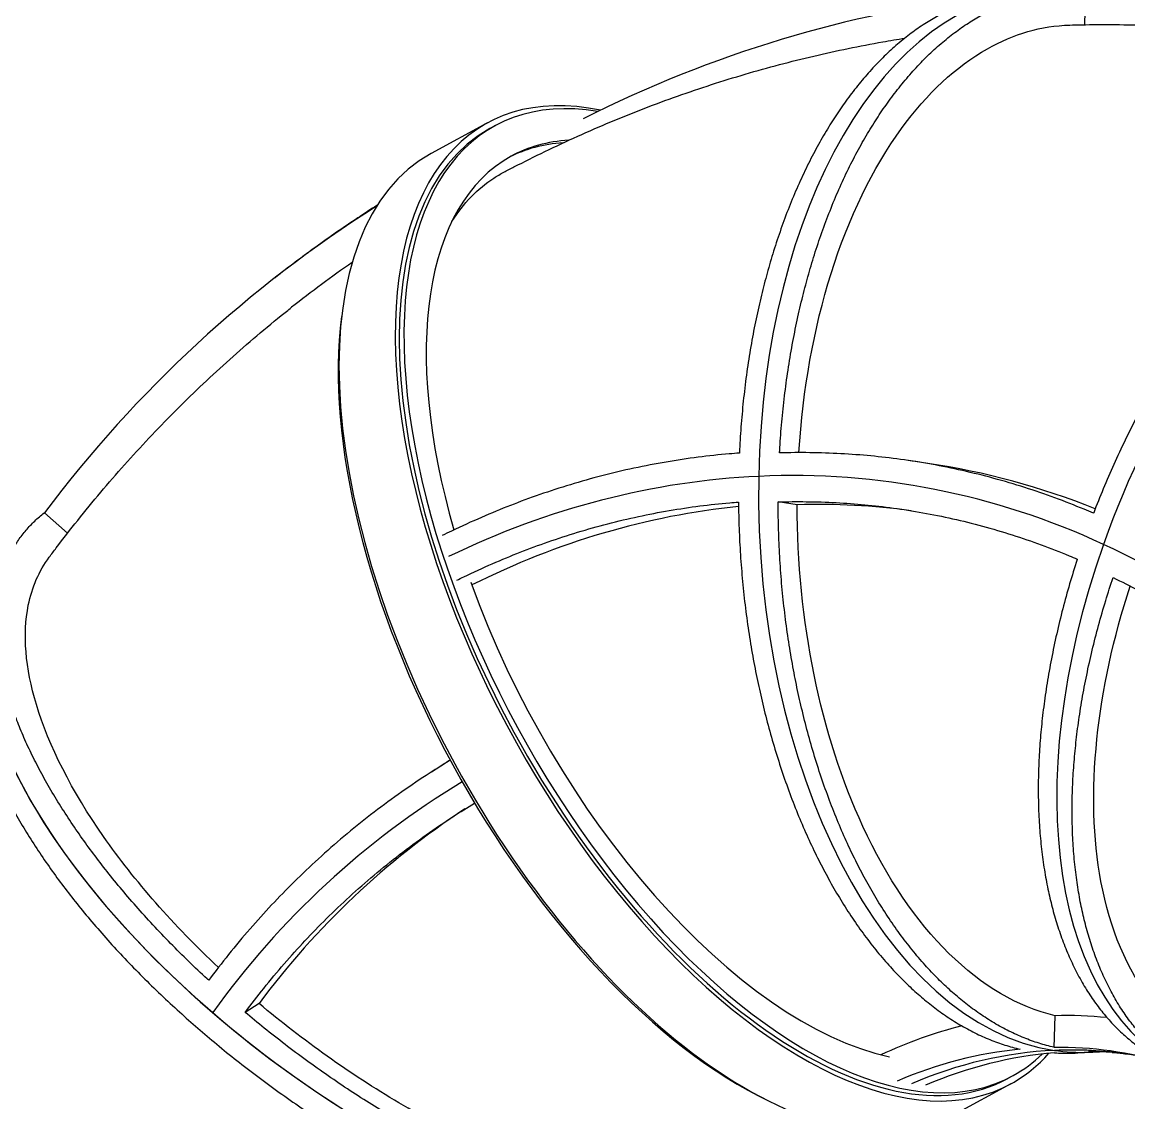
# Model space of a CAD drawing. Header units: millimetres. Extents: x -7616 to 421613, y 91067 to 341353.
# Drawn here: x 184709 to 185609, y 178328 to 179207 of the extents above; entities that cross this region are included whole.
import ezdxf

# ---------------------------------------------------------------- set-up
doc = ezdxf.new("R2010")
doc.units = ezdxf.units.MM
doc.header["$LTSCALE"] = 500
doc.header["$MEASUREMENT"] = 0
doc.linetypes.add('H0', pattern=[0.3, 0.2, -0.1])
doc.layers.add('e-plan', color=9, linetype='CONTINUOUS')

# ---------------------------------------------------------------- blocks, each defined once
blk = doc.blocks.new('A$C633402C3')
at = {"layer": 'e-plan'}
for p, q in [((112281.29, 87772.07), (112282.13, 87799.97)), ((111795.49, 87692.19), (111749.73, 87667.26)), ((111801.7, 87689.88), (111797.88, 87687.8)), ((112153.69, 87415.24), (112138.13, 87417.54)), ((112047.44, 87381.6), (112031.93, 87383.9)), ((111454.02, 87358.44), (111435.18, 87375.08)), ((111761.27, 87171.46), (111749.96, 87164.22)), ((111609.76, 86975.92), (111598.48, 86968.7)), ((112256.34, 86940.25), (112257.11, 86966.01)), ((112222.62, 86917.07), (112218.81, 86915)), ((112221.2, 86910.61), (112175.44, 86885.68))]:
    blk.add_line(p, q, dxfattribs=at)
for centre, major_axis, ratio, start_param, end_param in [((112236.3, 86473.5), (195.22, 1317.15), 0.813572, 6.062889, 6.421292), ((112236.3, 86473.5), (195.22, 1317.15), 0.813572, 0.213141, 0.520036), ((112264.6, 87367.89), (19.65, -431.55), 0.574277, 3.141593, 4.600836), ((112264.6, 87367.89), (19.65, -431.55), 0.574277, 3.141593, 4.600836), ((112544.98, 87312.51), (-181.55, -392), 0.565439, 3.30671, 4.877506), ((112544.98, 87312.51), (-181.55, -392), 0.565439, 3.30671, 4.877506), ((112008.34, 87301.4), (212.85, -390.79), 0.495687, 2.742578, 6.285481), ((112012.16, 87303.48), (210.46, -386.4), 0.495687, 2.771155, 6.285481), ((112008.34, 87301.4), (210.46, -386.4), 0.495687, 3.143888, 6.283185), ((112008.34, 87301.4), (210.46, -386.4), 0.495687, 3.141593, 3.143888), ((112012.16, 87303.48), (197.07, -361.81), 0.495687, 2.909362, 3.143888), ((111962.58, 87276.47), (212.85, -390.79), 0.495687, 3.141593, 6.283185), ((112008.34, 87301.4), (197.07, -361.81), 0.495687, 2.912921, 3.130961), ((112012.16, 87303.48), (197.07, -361.81), 0.495687, 3.143888, 4.294197), ((112417.28, 86499.12), (-718.04, 1121.34), 0.867965, 6.276862, 6.595126), ((112407.41, 86516.51), (692.64, -1081.68), 0.867965, 3.173099, 3.228103), ((111958.77, 87274.4), (210.46, -386.4), 0.495687, 3.740847, 5.683931), ((112021.74, 86524.96), (-131.95, -890.27), 0.813572, 2.949234, 3.141593), ((111999.32, 86508.62), (-131.95, -890.27), 0.813572, 2.906276, 3.298975), ((111999.32, 86508.62), (-131.95, -890.27), 0.813572, 2.906276, 3.298975), ((111999.32, 86508.62), (-131.95, -890.27), 0.813572, 3.298975, 3.647215), ((111999.32, 86508.62), (-131.95, -890.27), 0.813572, 3.298975, 3.647215), ((112264.6, 87367.89), (19.65, -431.55), 0.574277, 4.600836, 6.171632), ((112264.6, 87367.89), (19.65, -431.55), 0.574277, 4.600836, 6.171632), ((112015.51, 86526.19), (-126.09, -850.72), 0.813572, 3.34428, 3.658849), ((112021.74, 86524.96), (-126.09, -850.72), 0.813572, 3.152815, 3.285256), ((112544.98, 87312.51), (-181.55, -392), 0.565439, 4.877506, 6.283185), ((112544.98, 87312.51), (-181.55, -392), 0.565439, 4.877506, 6.283185), ((111999.32, 86508.62), (-131.95, -890.27), 0.813572, 2.513577, 2.906276), ((111999.32, 86508.62), (-131.95, -890.27), 0.813572, 2.513577, 2.906276), ((111752.76, 87084.22), (350.58, -252.42), 0.469633, 3.141593, 4.528426), ((112012.16, 87303.48), (197.07, -361.81), 0.495687, 4.408548, 5.877065), ((111752.76, 87084.22), (350.58, -252.42), 0.469633, 3.350329, 4.921125), ((112246.6, 86413.53), (485.33, -757.93), 0.867965, 3.135711, 3.141593), ((112244.97, 86388.79), (485.33, -757.93), 0.867965, 3.118529, 3.472809), ((112244.97, 86388.79), (485.33, -757.93), 0.867965, 3.118529, 3.472809), ((112246.6, 86413.53), (463.76, -724.25), 0.867965, 3.150584, 3.459091), ((111752.76, 87084.22), (350.58, -252.42), 0.469633, 4.528426, 6.099222), ((112242.9, 86492.18), (-69.74, -470.55), 0.813572, 3.176224, 3.285256), ((112236.67, 86493.41), (-69.74, -470.55), 0.813572, 3.464361, 3.638356), ((112236.3, 86473.5), (68.68, 463.4), 0.813572, 0.200088, 0.464592), ((112236.3, 86473.5), (68.68, 463.4), 0.813572, 6.170212, 6.411053), ((112247.8, 86471.8), (-68.61, -462.94), 0.813572, 3.141593, 3.298975), ((112247.8, 86471.8), (-68.61, -462.94), 0.813572, 3.141593, 3.298975), ((112247.8, 86471.8), (-68.61, -462.94), 0.813572, 3.298975, 3.606099), ((112247.8, 86471.8), (-68.61, -462.94), 0.813572, 3.298975, 3.606099), ((112259.3, 86470.09), (68.68, 463.4), 0.813572, 0.186897, 0.464592), ((112008.34, 87301.4), (212.85, -390.79), 0.495687, 0.002296, 0.177587), ((112012.16, 87303.48), (210.46, -386.4), 0.495687, 0.002296, 0.136259), ((112264.6, 87367.89), (19.65, -431.55), 0.574277, 6.171632, 6.283185), ((112264.6, 87367.89), (19.65, -431.55), 0.574277, 6.171632, 6.283185), ((112259.3, 86470.09), (68.68, 463.4), 0.813572, 0.064892, 0.114676)]:
    blk.add_ellipse(centre, major_axis=major_axis, ratio=ratio, start_param=start_param, end_param=end_param, dxfattribs=at)
for points, knots in [([(112226, 87798.41), (112224.03, 87798.28), (112222.05, 87798.12), (112215.94, 87797.47), (112211.8, 87796.85), (112203.55, 87795.24), (112199.44, 87794.26), (112191.3, 87791.93), (112187.28, 87790.6), (112179.37, 87787.62), (112175.48, 87785.97), (112167.89, 87782.41), (112164.19, 87780.49), (112157.01, 87776.46), (112153.37, 87774.25), (112146.05, 87769.44), (112142.36, 87766.84), (112135.01, 87761.26), (112131.34, 87758.27), (112124.06, 87751.94), (112120.45, 87748.6), (112113.35, 87741.59), (112109.85, 87737.92), (112103.02, 87730.32), (112099.68, 87726.38), (112093.19, 87718.3), (112090.04, 87714.16), (112083.97, 87705.74), (112081.04, 87701.47), (112075.44, 87692.89), (112072.64, 87688.38), (112067.08, 87678.96), (112064.33, 87674.05), (112058.91, 87663.88), (112056.26, 87658.62), (112051.07, 87647.8), (112048.55, 87642.24), (112043.68, 87630.9), (112041.33, 87625.11), (112036.83, 87613.38), (112034.68, 87607.44), (112030.6, 87595.49), (112028.67, 87589.48), (112025.04, 87577.49), (112023.34, 87571.51), (112020.18, 87559.69), (112018.64, 87553.56), (112015.7, 87540.97), (112014.29, 87534.5), (112011.64, 87521.29), (112010.4, 87514.56), (112008.11, 87500.89), (112007.05, 87493.96), (112005.16, 87480.01), (112004.31, 87472.98), (112002.83, 87458.91), (112002.2, 87451.87), (112001.15, 87437.87), (112000.73, 87430.91), (112000.41, 87423.9), (112000.4, 87423.77), (112000.4, 87423.63)], [50.417946, 50.417946, 50.417946, 50.417946, 59.976168, 59.976168, 79.968224, 79.968224, 99.96028, 99.96028, 119.952336, 119.952336, 139.944393, 139.944393, 159.936449, 159.936449, 179.929657, 179.929657, 199.922865, 199.922865, 219.916072, 219.916072, 239.90928, 239.90928, 259.902488, 259.902488, 279.895696, 279.895696, 299.888904, 299.888904, 319.882112, 319.882112, 339.877344, 339.877344, 359.872577, 359.872577, 379.867809, 379.867809, 399.863041, 399.863041, 419.858274, 419.858274, 439.853506, 439.853506, 459.848738, 459.848738, 479.843971, 479.843971, 499.842497, 499.842497, 519.841023, 519.841023, 539.839549, 539.839549, 559.838075, 559.838075, 579.836601, 579.836601, 599.835127, 599.835127, 619.833653, 619.833653, 620.231169, 620.231169, 620.231169, 620.231169]), ([(112033.05, 87423.75), (112033.08, 87424.34), (112033.11, 87424.93), (112033.54, 87432.4), (112034.04, 87439.36), (112035.25, 87453.36), (112035.96, 87460.4), (112037.6, 87474.48), (112038.53, 87481.51), (112040.58, 87495.46), (112041.71, 87502.39), (112044.16, 87516.06), (112045.48, 87522.8), (112048.29, 87536.01), (112049.77, 87542.48), (112052.86, 87555.08), (112054.47, 87561.2), (112057.77, 87573.03), (112059.54, 87579.01), (112063.31, 87591), (112065.31, 87597.01), (112069.53, 87608.97), (112071.75, 87614.91), (112076.39, 87626.64), (112078.81, 87632.43), (112083.81, 87643.78), (112086.4, 87649.34), (112091.71, 87660.17), (112094.43, 87665.43), (112099.97, 87675.6), (112102.79, 87680.51), (112108.46, 87689.93), (112111.32, 87694.44), (112117.02, 87703.03), (112120, 87707.3), (112126.17, 87715.72), (112129.37, 87719.87), (112135.96, 87727.95), (112139.36, 87731.89), (112146.29, 87739.5), (112149.83, 87743.16), (112157.02, 87750.18), (112160.67, 87753.52), (112168.03, 87759.85), (112171.75, 87762.84), (112179.18, 87768.43), (112182.9, 87771.03), (112190.29, 87775.84), (112193.96, 87778.05), (112201.2, 87782.08), (112204.93, 87784), (112212.57, 87787.56), (112216.48, 87789.21), (112224.44, 87792.2), (112228.48, 87793.53), (112236.66, 87795.85), (112240.78, 87796.84), (112249.07, 87798.45), (112253.22, 87799.07), (112261.52, 87799.95), (112265.65, 87800.2), (112273.85, 87800.35), (112277.9, 87800.25), (112281.97, 87799.98), (112282.05, 87799.98), (112282.13, 87799.97)], [1937.634468, 1937.634468, 1937.634468, 1937.634468, 1939.366083, 1939.366083, 1959.359835, 1959.359835, 1979.353587, 1979.353587, 1999.347339, 1999.347339, 2019.341091, 2019.341091, 2039.334842, 2039.334842, 2059.328594, 2059.328594, 2079.322346, 2079.322346, 2099.315647, 2099.315647, 2119.308948, 2119.308948, 2139.30225, 2139.30225, 2159.295551, 2159.295551, 2179.288852, 2179.288852, 2199.282153, 2199.282153, 2219.275454, 2219.275454, 2239.268755, 2239.268755, 2259.26178, 2259.26178, 2279.254804, 2279.254804, 2299.247828, 2299.247828, 2319.240852, 2319.240852, 2339.233876, 2339.233876, 2359.2269, 2359.2269, 2379.219924, 2379.219924, 2399.212949, 2399.212949, 2419.205815, 2419.205815, 2439.198681, 2439.198681, 2459.191548, 2459.191548, 2479.184414, 2479.184414, 2499.177281, 2499.177281, 2519.170147, 2519.170147, 2539.163014, 2539.163014, 2539.554949, 2539.554949, 2539.554949, 2539.554949]), ([(112048.79, 87423.99), (112052, 87475.31), (112060.88, 87524.76), (112089.28, 87615.29), (112108.69, 87655.33), (112152.92, 87716.18), (112176.58, 87738.15), (112223.59, 87764.64), (112246.17, 87771.14), (112269.02, 87771.8)], [2.583471, 2.583471, 2.583471, 2.583471, 158.176485, 158.176485, 316.376998, 316.376998, 457.078153, 457.078153, 576.474855, 576.474855, 576.474855, 576.474855]), ([(112269.02, 87771.8), (112272.09, 87771.88), (112275.17, 87771.96), (112287.47, 87772.2), (112296.7, 87772.25), (112315.31, 87772.1), (112324.71, 87771.89), (112342.49, 87771.23), (112350.88, 87770.82), (112359.26, 87770.3)], [0, 0, 0, 0, 10.000091, 10.000091, 40.002565, 40.002565, 70.569577, 70.569577, 97.898213, 97.898213, 97.898213, 97.898213]), ([(111808.76, 87652.04), (111811.53, 87653.49), (111814.3, 87654.94), (111825.43, 87660.67), (111833.83, 87664.85), (111851.1, 87673.19), (111859.98, 87677.33), (111877.82, 87685.36), (111886.78, 87689.25), (111904.76, 87696.76), (111913.79, 87700.39), (111931.92, 87707.39), (111941.01, 87710.76), (111959.26, 87717.24), (111968.41, 87720.35), (111986.77, 87726.3), (111995.98, 87729.15), (112014.43, 87734.58), (112023.69, 87737.16), (112042.23, 87742.07), (112051.53, 87744.39), (112070.15, 87748.76), (112079.48, 87750.81), (112098.17, 87754.65), (112107.52, 87756.44), (112122.89, 87759.15), (112128.89, 87760.15), (112134.89, 87761.1)], [0, 0, 0, 0, 10.000082, 10.000082, 40.002304, 40.002304, 71.395076, 71.395076, 102.725226, 102.725226, 133.991686, 133.991686, 165.195051, 165.195051, 196.336254, 196.336254, 227.416566, 227.416566, 258.437585, 258.437585, 289.401231, 289.401231, 320.309731, 320.309731, 351.165606, 351.165606, 370.8756, 370.8756, 370.8756, 370.8756]), ([(112660.96, 87724.11), (112660.88, 87724.12), (112660.8, 87724.12), (112656.63, 87724.41), (112652.42, 87724.55), (112643.82, 87724.48), (112639.42, 87724.28), (112630.5, 87723.53), (112625.97, 87722.99), (112616.83, 87721.55), (112612.23, 87720.67), (112603, 87718.56), (112598.37, 87717.35), (112589.16, 87714.62), (112584.58, 87713.11), (112575.53, 87709.83), (112571.06, 87708.07), (112562.29, 87704.36), (112557.79, 87702.32), (112548.63, 87697.87), (112543.96, 87695.46), (112534.52, 87690.29), (112529.75, 87687.52), (112520.16, 87681.65), (112515.34, 87678.54), (112505.72, 87672.03), (112500.92, 87668.62), (112491.4, 87661.55), (112486.67, 87657.89), (112477.36, 87650.36), (112472.78, 87646.5), (112463.8, 87638.66), (112459.4, 87634.68), (112450.87, 87626.68), (112446.53, 87622.47), (112437.78, 87613.69), (112433.36, 87609.11), (112424.53, 87599.61), (112420.1, 87594.7), (112411.31, 87584.59), (112406.93, 87579.4), (112398.3, 87568.8), (112394.03, 87563.39), (112385.67, 87552.42), (112381.56, 87546.87), (112373.57, 87535.69), (112369.67, 87530.07), (112362.13, 87518.86), (112358.49, 87513.26), (112351.49, 87502.19), (112347.97, 87496.46), (112340.96, 87484.67), (112337.47, 87478.61), (112330.58, 87466.24), (112327.17, 87459.93), (112320.51, 87447.13), (112317.25, 87440.64), (112310.91, 87427.56), (112307.83, 87420.97), (112301.89, 87407.78), (112299.04, 87401.18), (112293.57, 87388.05), (112290.96, 87381.53), (112288.43, 87374.96), (112288.38, 87374.83), (112288.34, 87374.7)], [19.600922, 19.600922, 19.600922, 19.600922, 19.992056, 19.992056, 39.984112, 39.984112, 59.976168, 59.976168, 79.968224, 79.968224, 99.96028, 99.96028, 119.952336, 119.952336, 139.944393, 139.944393, 159.936449, 159.936449, 179.929657, 179.929657, 199.922865, 199.922865, 219.916072, 219.916072, 239.90928, 239.90928, 259.902488, 259.902488, 279.895696, 279.895696, 299.888904, 299.888904, 319.882112, 319.882112, 339.877344, 339.877344, 359.872577, 359.872577, 379.867809, 379.867809, 399.863041, 399.863041, 419.858274, 419.858274, 439.853506, 439.853506, 459.848738, 459.848738, 479.843971, 479.843971, 499.842497, 499.842497, 519.841023, 519.841023, 539.839549, 539.839549, 559.838075, 559.838075, 579.836601, 579.836601, 599.835127, 599.835127, 619.833653, 619.833653, 620.231169, 620.231169, 620.231169, 620.231169]), ([(111766.62, 87612.11), (111775.98, 87626.88), (111787.44, 87638.71), (111803.36, 87649.04), (111806.03, 87650.6), (111808.76, 87652.04)], [362.080996, 362.080996, 362.080996, 362.080996, 457.078153, 457.078153, 475.631693, 475.631693, 475.631693, 475.631693]), ([(111706.02, 87625.36), (111700.65, 87621.91), (111695.31, 87618.41), (111684.24, 87611.03), (111678.53, 87607.14), (111667.17, 87599.25), (111661.53, 87595.26), (111650.32, 87587.16), (111644.75, 87583.06), (111633.7, 87574.76), (111628.21, 87570.55), (111622.76, 87566.3)], [2.59889922, 2.59889922, 2.59889922, 2.59889922, 2.61387844, 2.61387844, 2.63009621, 2.63009621, 2.64631397, 2.64631397, 2.66253174, 2.66253174, 2.6787495, 2.6787495, 2.6787495, 2.6787495]), ([(111439.17, 87338.92), (111441.05, 87341.45), (111442.95, 87343.98), (111450.57, 87354.05), (111456.38, 87361.52), (111468.44, 87376.62), (111474.68, 87384.23), (111487.37, 87399.27), (111493.82, 87406.7), (111506.89, 87421.36), (111513.52, 87428.6), (111526.97, 87442.89), (111533.78, 87449.94), (111547.6, 87463.83), (111554.59, 87470.68), (111568.76, 87484.18), (111575.93, 87490.83), (111590.45, 87503.93), (111597.8, 87510.37), (111612.65, 87523.05), (111620.16, 87529.29), (111630.57, 87537.7), (111633.4, 87539.96), (111636.24, 87542.2)], [0, 0, 0, 0, 10.000084, 10.000084, 40.002356, 40.002356, 71.225084, 71.225084, 102.418503, 102.418503, 133.584077, 133.584077, 164.723888, 164.723888, 195.840143, 195.840143, 226.935163, 226.935163, 258.011372, 258.011372, 289.071282, 289.071282, 300.589049, 300.589049, 300.589049, 300.589049]), ([(112000.4, 87423.63), (111997.68, 87423.43), (111994.94, 87423.22), (111983.84, 87422.26), (111975.35, 87421.35), (111958.19, 87419.16), (111949.52, 87417.86), (111932.12, 87414.88), (111923.38, 87413.2), (111905.95, 87409.45), (111897.25, 87407.38), (111879.98, 87402.91), (111871.42, 87400.5), (111854.55, 87395.38), (111846.23, 87392.67), (111829.93, 87387.01), (111821.96, 87384.06), (111806.46, 87378.02), (111798.56, 87374.77), (111782.57, 87367.83), (111774.48, 87364.14), (111763.78, 87359.01), (111761.2, 87357.75), (111758.62, 87356.48)], [2681.442049, 2681.442049, 2681.442049, 2681.442049, 2691.128265, 2691.128265, 2720.516374, 2720.516374, 2749.904482, 2749.904482, 2779.292591, 2779.292591, 2808.6807, 2808.6807, 2838.068808, 2838.068808, 2867.456917, 2867.456917, 2896.845025, 2896.845025, 2926.186519, 2926.186519, 2955.528013, 2955.528013, 2964.807616, 2964.807616, 2964.807616, 2964.807616]), ([(112288.34, 87374.7), (112285.82, 87375.79), (112283.29, 87376.86), (112272.99, 87381.14), (112265.06, 87384.24), (112248.91, 87390.17), (112240.69, 87393), (112224.07, 87398.3), (112215.67, 87400.78), (112198.79, 87405.37), (112190.3, 87407.48), (112173.34, 87411.3), (112164.87, 87413.02), (112148.06, 87416.05), (112139.71, 87417.37), (112123.25, 87419.62), (112115.14, 87420.55), (112099.27, 87422.06), (112091.14, 87422.67), (112074.55, 87423.57), (112066.1, 87423.85), (112049.46, 87424.05), (112041.28, 87423.98), (112033.05, 87423.75)], [2681.442049, 2681.442049, 2681.442049, 2681.442049, 2691.128265, 2691.128265, 2720.516374, 2720.516374, 2749.904482, 2749.904482, 2779.292591, 2779.292591, 2808.6807, 2808.6807, 2838.068808, 2838.068808, 2867.456917, 2867.456917, 2896.845025, 2896.845025, 2926.186519, 2926.186519, 2955.528013, 2955.528013, 2983.262937, 2983.262937, 2983.262937, 2983.262937]), ([(111770.52, 87320.23), (111772.45, 87321.18), (111774.37, 87322.11), (111784.08, 87326.78), (111791.82, 87330.32), (111807.12, 87336.98), (111814.68, 87340.09), (111829.51, 87345.89), (111837.15, 87348.72), (111852.74, 87354.15), (111860.7, 87356.75), (111876.86, 87361.66), (111885.05, 87363.98), (111901.58, 87368.27), (111909.91, 87370.25), (111926.6, 87373.85), (111934.97, 87375.46), (111951.63, 87378.32), (111959.93, 87379.56), (111976.36, 87381.67), (111984.49, 87382.54), (111994.89, 87383.44), (111997.28, 87383.63), (111999.65, 87383.8)], [2255.194028, 2255.194028, 2255.194028, 2255.194028, 2262.137674, 2262.137674, 2290.233966, 2290.233966, 2318.330258, 2318.330258, 2346.473322, 2346.473322, 2374.616386, 2374.616386, 2402.75945, 2402.75945, 2430.902515, 2430.902515, 2459.045579, 2459.045579, 2487.188643, 2487.188643, 2515.331707, 2515.331707, 2523.784719, 2523.784719, 2523.784719, 2523.784719]), ([(111999.65, 87383.8), (111999.65, 87383.66), (111999.65, 87383.53), (111999.71, 87376.46), (111999.87, 87369.42), (112000.39, 87355.18), (112000.76, 87347.99), (112001.7, 87333.56), (112002.28, 87326.32), (112003.64, 87311.88), (112004.43, 87304.68), (112006.2, 87290.41), (112007.18, 87283.34), (112009.32, 87269.42), (112010.48, 87262.57), (112012.94, 87249.18), (112014.24, 87242.63), (112016.94, 87229.93), (112018.41, 87223.48), (112021.57, 87210.48), (112023.27, 87203.93), (112026.88, 87190.84), (112028.8, 87184.29), (112032.83, 87171.29), (112034.95, 87164.84), (112039.37, 87152.11), (112041.67, 87145.84), (112046.42, 87133.54), (112048.87, 87127.52), (112053.87, 87115.8), (112056.43, 87110.1), (112061.61, 87099.09), (112064.22, 87093.78), (112069.47, 87083.58), (112072.22, 87078.47), (112077.94, 87068.3), (112080.92, 87063.25), (112087.07, 87053.29), (112090.25, 87048.38), (112096.76, 87038.8), (112100.1, 87034.12), (112106.9, 87025.04), (112110.36, 87020.65), (112117.37, 87012.2), (112120.91, 87008.14), (112128.01, 87000.41), (112131.58, 86996.73), (112138.69, 86989.78), (112142.22, 86986.51), (112149.21, 86980.38), (112152.82, 86977.38), (112160.23, 86971.59), (112164.04, 86968.8), (112171.79, 86963.49), (112175.74, 86960.98), (112183.74, 86956.26), (112187.79, 86954.07), (112195.93, 86950.03), (112200.03, 86948.19), (112208.22, 86944.87), (112212.31, 86943.4), (112220.43, 86940.83), (112224.47, 86939.73), (112228.52, 86938.8), (112228.6, 86938.78), (112228.67, 86938.76)], [659.433236, 659.433236, 659.433236, 659.433236, 659.833006, 659.833006, 679.833833, 679.833833, 699.834661, 699.834661, 719.835488, 719.835488, 739.836316, 739.836316, 759.837143, 759.837143, 779.83797, 779.83797, 799.838798, 799.838798, 819.840569, 819.840569, 839.842341, 839.842341, 859.844113, 859.844113, 879.845884, 879.845884, 899.847656, 899.847656, 919.849428, 919.849428, 939.851199, 939.851199, 959.852971, 959.852971, 979.850467, 979.850467, 999.847963, 999.847963, 1019.845459, 1019.845459, 1039.842956, 1039.842956, 1059.840452, 1059.840452, 1079.837948, 1079.837948, 1099.835444, 1099.835444, 1119.832941, 1119.832941, 1139.821779, 1139.821779, 1159.810617, 1159.810617, 1179.799456, 1179.799456, 1199.788294, 1199.788294, 1219.777133, 1219.777133, 1239.765971, 1239.765971, 1259.75481, 1259.75481, 1260.142728, 1260.142728, 1260.142728, 1260.142728]), ([(112256.34, 86940.25), (112256.26, 86940.26), (112256.19, 86940.28), (112252.13, 86941.22), (112248.11, 86942.31), (112239.99, 86944.88), (112235.91, 86946.35), (112227.74, 86949.67), (112223.66, 86951.51), (112215.55, 86955.55), (112211.52, 86957.75), (112203.56, 86962.46), (112199.63, 86964.98), (112191.92, 86970.29), (112188.14, 86973.08), (112180.78, 86978.86), (112177.19, 86981.86), (112170.26, 86987.99), (112166.76, 86991.27), (112159.72, 86998.22), (112156.19, 87001.9), (112149.15, 87009.63), (112145.65, 87013.68), (112138.73, 87022.13), (112135.32, 87026.53), (112128.61, 87035.6), (112125.32, 87040.28), (112118.9, 87049.87), (112115.77, 87054.77), (112109.72, 87064.73), (112106.8, 87069.78), (112101.18, 87079.95), (112098.48, 87085.07), (112093.34, 87095.26), (112090.78, 87100.57), (112085.72, 87111.58), (112083.22, 87117.28), (112078.34, 87129), (112075.96, 87135.02), (112071.34, 87147.32), (112069.11, 87153.59), (112064.83, 87166.32), (112062.77, 87172.77), (112058.88, 87185.77), (112057.03, 87192.32), (112053.56, 87205.41), (112051.94, 87211.96), (112048.92, 87224.96), (112047.52, 87231.41), (112044.95, 87244.11), (112043.72, 87250.65), (112041.41, 87264.05), (112040.33, 87270.9), (112038.35, 87284.82), (112037.44, 87291.89), (112035.83, 87306.16), (112035.12, 87313.36), (112033.92, 87327.8), (112033.42, 87335.04), (112032.64, 87349.47), (112032.35, 87356.67), (112032, 87370.57), (112031.92, 87377.29), (112031.93, 87383.9)], [1299.178871, 1299.178871, 1299.178871, 1299.178871, 1299.570367, 1299.570367, 1319.562793, 1319.562793, 1339.555219, 1339.555219, 1359.547646, 1359.547646, 1379.540072, 1379.540072, 1399.532498, 1399.532498, 1419.524925, 1419.524925, 1439.517351, 1439.517351, 1459.510962, 1459.510962, 1479.504572, 1479.504572, 1499.498183, 1499.498183, 1519.491793, 1519.491793, 1539.485404, 1539.485404, 1559.479014, 1559.479014, 1579.472624, 1579.472624, 1599.466235, 1599.466235, 1619.46043, 1619.46043, 1639.454626, 1639.454626, 1659.448821, 1659.448821, 1679.443017, 1679.443017, 1699.437212, 1699.437212, 1719.431407, 1719.431407, 1739.425603, 1739.425603, 1759.419798, 1759.419798, 1779.413865, 1779.413865, 1799.407931, 1799.407931, 1819.401998, 1819.401998, 1839.396065, 1839.396065, 1859.390131, 1859.390131, 1879.384198, 1879.384198, 1898.445264, 1898.445264, 1898.445264, 1898.445264]), ([(112031.93, 87383.9), (112039.61, 87384.12), (112047.25, 87384.19), (112062.99, 87384.02), (112071.08, 87383.76), (112086.96, 87382.91), (112094.75, 87382.33), (112109.93, 87380.9), (112117.7, 87380.01), (112133.46, 87377.86), (112141.45, 87376.61), (112157.55, 87373.72), (112165.66, 87372.08), (112181.89, 87368.43), (112190.02, 87366.41), (112206.19, 87362.02), (112214.23, 87359.65), (112230.14, 87354.57), (112238.01, 87351.87), (112253.47, 87346.2), (112261.07, 87343.22), (112270.72, 87339.22), (112272.93, 87338.28), (112275.13, 87337.34)], [2236.218017, 2236.218017, 2236.218017, 2236.218017, 2262.137674, 2262.137674, 2290.233966, 2290.233966, 2318.330258, 2318.330258, 2346.473322, 2346.473322, 2374.616386, 2374.616386, 2402.75945, 2402.75945, 2430.902515, 2430.902515, 2459.045579, 2459.045579, 2487.188643, 2487.188643, 2515.331707, 2515.331707, 2523.784719, 2523.784719, 2523.784719, 2523.784719]), ([(112257.11, 86966.01), (112226.88, 86973.1), (112197.54, 86990.32), (112143.95, 87043.09), (112120.22, 87078.12), (112083.68, 87156.94), (112070.22, 87198.72), (112052, 87287.96), (112047.37, 87334.75), (112047.44, 87381.6)], [0, 0, 0, 0, 158.280577, 158.280577, 316.435729, 316.435729, 457.038505, 457.038505, 597.721347, 597.721347, 597.721347, 597.721347]), ([(111568.82, 86994.82), (111568.39, 86995.21), (111567.95, 86995.61), (111562.53, 87000.63), (111557.53, 87005.36), (111547.61, 87015), (111542.68, 87019.9), (111532.97, 87029.82), (111528.18, 87034.84), (111518.81, 87044.92), (111514.23, 87049.98), (111505.32, 87060.1), (111500.99, 87065.15), (111492.65, 87075.17), (111488.63, 87080.14), (111480.93, 87089.93), (111477.26, 87094.75), (111470.27, 87104.17), (111466.8, 87108.98), (111459.98, 87118.77), (111456.63, 87123.73), (111450.12, 87133.75), (111446.95, 87138.79), (111440.86, 87148.9), (111437.94, 87153.96), (111432.37, 87164.02), (111429.72, 87169.03), (111424.74, 87178.93), (111422.4, 87183.82), (111418.05, 87193.43), (111416.04, 87198.15), (111412.34, 87207.36), (111410.66, 87211.84), (111407.63, 87220.53), (111406.2, 87224.93), (111403.58, 87233.78), (111402.39, 87238.22), (111400.28, 87247.09), (111399.36, 87251.51), (111397.82, 87260.26), (111397.2, 87264.59), (111396.28, 87273.11), (111395.97, 87277.3), (111395.67, 87285.47), (111395.67, 87289.46), (111395.98, 87297.2), (111396.28, 87300.95), (111397.16, 87308.17), (111397.73, 87311.64), (111399.1, 87318.28), (111399.93, 87321.59), (111401.91, 87328.15), (111403.06, 87331.4), (111405.67, 87337.77), (111407.14, 87340.89), (111410.39, 87346.96), (111412.17, 87349.9), (111416.04, 87355.57), (111418.12, 87358.3), (111422.54, 87363.51), (111424.89, 87365.99), (111429.8, 87370.68), (111432.37, 87372.89), (111435.08, 87375), (111435.13, 87375.04), (111435.18, 87375.08)], [1937.634468, 1937.634468, 1937.634468, 1937.634468, 1939.366083, 1939.366083, 1959.359835, 1959.359835, 1979.353587, 1979.353587, 1999.347339, 1999.347339, 2019.341091, 2019.341091, 2039.334842, 2039.334842, 2059.328594, 2059.328594, 2079.322346, 2079.322346, 2099.315647, 2099.315647, 2119.308948, 2119.308948, 2139.30225, 2139.30225, 2159.295551, 2159.295551, 2179.288852, 2179.288852, 2199.282153, 2199.282153, 2219.275454, 2219.275454, 2239.268755, 2239.268755, 2259.26178, 2259.26178, 2279.254804, 2279.254804, 2299.247828, 2299.247828, 2319.240852, 2319.240852, 2339.233876, 2339.233876, 2359.2269, 2359.2269, 2379.219924, 2379.219924, 2399.212949, 2399.212949, 2419.205815, 2419.205815, 2439.198681, 2439.198681, 2459.191548, 2459.191548, 2479.184414, 2479.184414, 2499.177281, 2499.177281, 2519.170147, 2519.170147, 2539.163014, 2539.163014, 2539.554949, 2539.554949, 2539.554949, 2539.554949]), ([(111576.73, 87005.26), (111540.27, 87039.45), (111508.6, 87075.55), (111457.43, 87148.86), (111438.84, 87185.35), (111419.66, 87249.06), (111417.45, 87276.38), (111425.13, 87314.61), (111430.85, 87327.72), (111439.17, 87338.92)], [4.771604, 4.771604, 4.771604, 4.771604, 158.176485, 158.176485, 316.376998, 316.376998, 457.078153, 457.078153, 546.094945, 546.094945, 546.094945, 546.094945]), ([(112275.13, 87337.34), (112275.09, 87337.21), (112275.04, 87337.08), (112272.9, 87330.45), (112270.87, 87323.84), (112266.97, 87310.48), (112265.11, 87303.73), (112261.59, 87290.17), (112259.94, 87283.37), (112256.86, 87269.81), (112255.44, 87263.05), (112252.84, 87249.64), (112251.66, 87243), (112249.56, 87229.92), (112248.63, 87223.48), (112247.02, 87210.89), (112246.34, 87204.74), (112245.2, 87192.79), (112244.73, 87186.73), (112243.98, 87174.5), (112243.71, 87168.34), (112243.4, 87156.02), (112243.37, 87149.86), (112243.53, 87137.62), (112243.74, 87131.55), (112244.39, 87119.57), (112244.84, 87113.66), (112245.97, 87102.08), (112246.65, 87096.4), (112248.23, 87085.36), (112249.13, 87079.99), (112251.11, 87069.61), (112252.19, 87064.6), (112254.5, 87054.98), (112255.78, 87050.16), (112258.59, 87040.57), (112260.13, 87035.8), (112263.46, 87026.4), (112265.25, 87021.77), (112269.08, 87012.71), (112271.11, 87008.29), (112275.39, 86999.71), (112277.64, 86995.56), (112282.33, 86987.56), (112284.77, 86983.73), (112289.79, 86976.4), (112292.38, 86972.92), (112297.64, 86966.33), (112300.32, 86963.23), (112305.72, 86957.41), (112308.56, 86954.56), (112314.51, 86949.07), (112317.62, 86946.41), (112324.08, 86941.36), (112327.43, 86938.97), (112334.32, 86934.47), (112337.87, 86932.37), (112345.13, 86928.51), (112348.84, 86926.74), (112353.34, 86924.84), (112354.08, 86924.54), (112354.81, 86924.24)], [659.433236, 659.433236, 659.433236, 659.433236, 659.833006, 659.833006, 679.833833, 679.833833, 699.834661, 699.834661, 719.835488, 719.835488, 739.836316, 739.836316, 759.837143, 759.837143, 779.83797, 779.83797, 799.838798, 799.838798, 819.840569, 819.840569, 839.842341, 839.842341, 859.844113, 859.844113, 879.845884, 879.845884, 899.847656, 899.847656, 919.849428, 919.849428, 939.851199, 939.851199, 959.852971, 959.852971, 979.850467, 979.850467, 999.847963, 999.847963, 1019.845459, 1019.845459, 1039.842956, 1039.842956, 1059.840452, 1059.840452, 1079.837948, 1079.837948, 1099.835444, 1099.835444, 1119.832941, 1119.832941, 1139.821779, 1139.821779, 1159.810617, 1159.810617, 1179.799456, 1179.799456, 1199.788294, 1199.788294, 1219.777133, 1219.777133, 1223.662275, 1223.662275, 1223.662275, 1223.662275]), ([(112401.26, 86906.12), (112401.19, 86906.14), (112401.11, 86906.16), (112397.17, 86907.07), (112393.29, 86908.13), (112385.61, 86910.61), (112381.79, 86912.02), (112374.28, 86915.2), (112370.58, 86916.96), (112363.35, 86920.81), (112359.81, 86922.9), (112352.95, 86927.38), (112349.62, 86929.77), (112343.2, 86934.79), (112340.12, 86937.43), (112334.21, 86942.91), (112331.39, 86945.74), (112326.05, 86951.53), (112323.4, 86954.62), (112318.19, 86961.18), (112315.64, 86964.65), (112310.68, 86971.93), (112308.28, 86975.75), (112303.67, 86983.71), (112301.45, 86987.84), (112297.25, 86996.37), (112295.26, 87000.77), (112291.53, 87009.78), (112289.78, 87014.39), (112286.54, 87023.75), (112285.05, 87028.49), (112282.33, 87038.04), (112281.1, 87042.83), (112278.88, 87052.4), (112277.85, 87057.38), (112275.98, 87067.71), (112275.14, 87073.05), (112273.67, 87084.03), (112273.04, 87089.68), (112272.03, 87101.2), (112271.64, 87107.08), (112271.11, 87118.99), (112270.97, 87125.04), (112270.93, 87137.21), (112271.03, 87143.33), (112271.46, 87155.59), (112271.8, 87161.71), (112272.67, 87173.87), (112273.21, 87179.91), (112274.47, 87191.79), (112275.22, 87197.91), (112276.96, 87210.43), (112277.95, 87216.83), (112280.2, 87229.84), (112281.44, 87236.45), (112284.19, 87249.79), (112285.68, 87256.51), (112288.9, 87270), (112290.63, 87276.76), (112294.29, 87290.24), (112296.23, 87296.95), (112300.17, 87309.93), (112302.18, 87316.21), (112304.24, 87322.38)], [1299.178871, 1299.178871, 1299.178871, 1299.178871, 1299.570367, 1299.570367, 1319.562793, 1319.562793, 1339.555219, 1339.555219, 1359.547646, 1359.547646, 1379.540072, 1379.540072, 1399.532498, 1399.532498, 1419.524925, 1419.524925, 1439.517351, 1439.517351, 1459.510962, 1459.510962, 1479.504572, 1479.504572, 1499.498183, 1499.498183, 1519.491793, 1519.491793, 1539.485404, 1539.485404, 1559.479014, 1559.479014, 1579.472624, 1579.472624, 1599.466235, 1599.466235, 1619.46043, 1619.46043, 1639.454626, 1639.454626, 1659.448821, 1659.448821, 1679.443017, 1679.443017, 1699.437212, 1699.437212, 1719.431407, 1719.431407, 1739.425603, 1739.425603, 1759.419798, 1759.419798, 1779.413865, 1779.413865, 1799.407931, 1799.407931, 1819.401998, 1819.401998, 1839.396065, 1839.396065, 1859.390131, 1859.390131, 1879.384198, 1879.384198, 1898.445264, 1898.445264, 1898.445264, 1898.445264]), ([(112304.24, 87322.38), (112311.23, 87319), (112318.13, 87315.49), (112332.26, 87307.98), (112339.46, 87303.95), (112353.5, 87295.73), (112360.33, 87291.55), (112373.56, 87283.1), (112380.28, 87278.63), (112393.8, 87269.24), (112400.6, 87264.32), (112414.19, 87254.06), (112420.98, 87248.72), (112434.46, 87237.68), (112441.14, 87231.98), (112454.33, 87220.27), (112460.82, 87214.27), (112473.56, 87202.03), (112479.8, 87195.8), (112491.94, 87183.2), (112497.85, 87176.84), (112505.28, 87168.54), (112506.97, 87166.62), (112508.66, 87164.7)], [2236.218017, 2236.218017, 2236.218017, 2236.218017, 2262.137674, 2262.137674, 2290.233966, 2290.233966, 2318.330258, 2318.330258, 2346.473322, 2346.473322, 2374.616386, 2374.616386, 2402.75945, 2402.75945, 2430.902515, 2430.902515, 2459.045579, 2459.045579, 2487.188643, 2487.188643, 2515.331707, 2515.331707, 2523.784719, 2523.784719, 2523.784719, 2523.784719]), ([(112383.05, 86939.7), (112364.95, 86948.45), (112348.93, 86961.42), (112315.63, 87003.21), (112301.68, 87036.14), (112287.92, 87110.05), (112286.81, 87149.18), (112295.3, 87231.16), (112304.45, 87273.24), (112318.2, 87315.4)], [50.788623, 50.788623, 50.788623, 50.788623, 158.280577, 158.280577, 316.435729, 316.435729, 457.038505, 457.038505, 592.704639, 592.704639, 592.704639, 592.704639]), ([(111373.42, 87272.54), (111373.41, 87272.47), (111373.4, 87272.4), (111372.98, 87268.74), (111372.7, 87265.03), (111372.44, 87257.35), (111372.46, 87253.4), (111372.82, 87245.29), (111373.15, 87241.15), (111374.14, 87232.71), (111374.78, 87228.42), (111376.38, 87219.75), (111377.33, 87215.38), (111379.51, 87206.6), (111380.73, 87202.2), (111383.42, 87193.44), (111384.88, 87189.09), (111387.98, 87180.49), (111389.7, 87176.05), (111393.47, 87166.95), (111395.52, 87162.28), (111399.94, 87152.78), (111402.32, 87147.94), (111407.39, 87138.15), (111410.08, 87133.21), (111415.74, 87123.26), (111418.71, 87118.26), (111424.89, 87108.28), (111428.1, 87103.29), (111434.7, 87093.4), (111438.09, 87088.5), (111445, 87078.84), (111448.52, 87074.08), (111455.59, 87064.78), (111459.32, 87060.02), (111467.11, 87050.36), (111471.17, 87045.46), (111479.62, 87035.57), (111483.99, 87030.59), (111493, 87020.6), (111497.63, 87015.61), (111507.11, 87005.67), (111511.95, 87000.72), (111521.76, 86990.94), (111526.74, 86986.1), (111536.77, 86976.61), (111541.82, 86971.94), (111551.9, 86962.85), (111556.93, 86958.41), (111566.9, 86949.82), (111572.07, 86945.47), (111582.7, 86936.72), (111588.16, 86932.33), (111599.34, 86923.56), (111605.04, 86919.19), (111616.62, 86910.54), (111622.5, 86906.25), (111634.34, 86897.83), (111640.32, 86893.68), (111652.28, 86885.59), (111658.27, 86881.65), (111670.2, 86873.99), (111676.13, 86870.28), (111682.11, 86866.63), (111682.22, 86866.56), (111682.34, 86866.49)], [19.600922, 19.600922, 19.600922, 19.600922, 19.992056, 19.992056, 39.984112, 39.984112, 59.976168, 59.976168, 79.968224, 79.968224, 99.96028, 99.96028, 119.952336, 119.952336, 139.944393, 139.944393, 159.936449, 159.936449, 179.929657, 179.929657, 199.922865, 199.922865, 219.916072, 219.916072, 239.90928, 239.90928, 259.902488, 259.902488, 279.895696, 279.895696, 299.888904, 299.888904, 319.882112, 319.882112, 339.877344, 339.877344, 359.872577, 359.872577, 379.867809, 379.867809, 399.863041, 399.863041, 419.858274, 419.858274, 439.853506, 439.853506, 459.848738, 459.848738, 479.843971, 479.843971, 499.842497, 499.842497, 519.841023, 519.841023, 539.839549, 539.839549, 559.838075, 559.838075, 579.836601, 579.836601, 599.835127, 599.835127, 619.833653, 619.833653, 620.231169, 620.231169, 620.231169, 620.231169]), ([(111765.25, 87173.73), (111758.76, 87169.81), (111752.25, 87165.73), (111738.1, 87156.53), (111730.48, 87151.35), (111715.38, 87140.62), (111707.89, 87135.06), (111693.15, 87123.65), (111685.89, 87117.79), (111671.69, 87105.84), (111664.74, 87099.74), (111651.23, 87087.4), (111644.67, 87081.16), (111632, 87068.64), (111625.89, 87062.35), (111614.18, 87049.86), (111608.3, 87043.36), (111596.57, 87029.87), (111590.73, 87022.89), (111579.51, 87008.91), (111574.12, 87001.94), (111568.82, 86994.82)], [2695.490319, 2695.490319, 2695.490319, 2695.490319, 2720.516374, 2720.516374, 2749.904482, 2749.904482, 2779.292591, 2779.292591, 2808.6807, 2808.6807, 2838.068808, 2838.068808, 2867.456917, 2867.456917, 2896.845025, 2896.845025, 2926.186519, 2926.186519, 2955.528013, 2955.528013, 2983.262937, 2983.262937, 2983.262937, 2983.262937]), ([(111598.48, 86968.7), (111603.43, 86975.35), (111608.46, 86981.87), (111619.07, 86995.1), (111624.66, 87001.79), (111635.87, 87014.71), (111641.49, 87020.94), (111652.7, 87032.91), (111658.54, 87038.93), (111670.67, 87050.93), (111676.94, 87056.91), (111689.87, 87068.73), (111696.51, 87074.57), (111710.11, 87086.02), (111717.05, 87091.63), (111731.17, 87102.56), (111738.33, 87107.88), (111752.8, 87118.16), (111760.09, 87123.12), (111773.27, 87131.71), (111779.15, 87135.4), (111785.01, 87138.95)], [2236.218017, 2236.218017, 2236.218017, 2236.218017, 2262.137674, 2262.137674, 2290.233966, 2290.233966, 2318.330258, 2318.330258, 2346.473322, 2346.473322, 2374.616386, 2374.616386, 2402.75945, 2402.75945, 2430.902515, 2430.902515, 2459.045579, 2459.045579, 2487.188643, 2487.188643, 2509.774138, 2509.774138, 2509.774138, 2509.774138]), ([(112055.16, 86827.58), (112031.19, 86815.17), (112000.05, 86809.74), (111926.93, 86813.47), (111885.67, 86822.58), (111803.18, 86852.51), (111763.08, 86871.7), (111683.9, 86918.58), (111645.41, 86945.91), (111609.76, 86975.92)], [0, 0, 0, 0, 158.280577, 158.280577, 316.435729, 316.435729, 457.038505, 457.038505, 597.721347, 597.721347, 597.721347, 597.721347]), ([(112074.32, 86810.66), (112074.25, 86810.63), (112074.19, 86810.6), (112070.99, 86808.93), (112067.68, 86807.37), (112060.74, 86804.47), (112057.11, 86803.12), (112049.57, 86800.66), (112045.66, 86799.56), (112037.6, 86797.59), (112033.45, 86796.74), (112024.97, 86795.29), (112020.64, 86794.7), (112011.86, 86793.78), (112007.41, 86793.44), (111998.48, 86793.02), (111994, 86792.93), (111985.07, 86792.97), (111980.42, 86793.1), (111970.8, 86793.6), (111965.83, 86793.97), (111955.62, 86794.98), (111950.38, 86795.61), (111939.7, 86797.14), (111934.25, 86798.03), (111923.22, 86800.08), (111917.63, 86801.23), (111906.38, 86803.76), (111900.73, 86805.15), (111889.42, 86808.13), (111883.78, 86809.72), (111872.58, 86813.08), (111867.03, 86814.84), (111856.11, 86818.48), (111850.48, 86820.44), (111838.99, 86824.65), (111833.11, 86826.89), (111821.19, 86831.65), (111815.14, 86834.17), (111802.93, 86839.45), (111796.78, 86842.21), (111784.45, 86847.95), (111778.28, 86850.93), (111765.98, 86857.06), (111759.86, 86860.21), (111747.76, 86866.65), (111741.77, 86869.92), (111730.01, 86876.54), (111724.24, 86879.89), (111712.99, 86886.58), (111707.24, 86890.07), (111695.62, 86897.35), (111689.74, 86901.12), (111677.91, 86908.91), (111671.97, 86912.93), (111660.11, 86921.16), (111654.19, 86925.37), (111642.45, 86933.93), (111636.62, 86938.28), (111625.15, 86947.07), (111619.49, 86951.51), (111608.68, 86960.21), (111603.52, 86964.47), (111598.48, 86968.7)], [1299.178871, 1299.178871, 1299.178871, 1299.178871, 1299.570367, 1299.570367, 1319.562793, 1319.562793, 1339.555219, 1339.555219, 1359.547646, 1359.547646, 1379.540072, 1379.540072, 1399.532498, 1399.532498, 1419.524925, 1419.524925, 1439.517351, 1439.517351, 1459.510962, 1459.510962, 1479.504572, 1479.504572, 1499.498183, 1499.498183, 1519.491793, 1519.491793, 1539.485404, 1539.485404, 1559.479014, 1559.479014, 1579.472624, 1579.472624, 1599.466235, 1599.466235, 1619.46043, 1619.46043, 1639.454626, 1639.454626, 1659.448821, 1659.448821, 1679.443017, 1679.443017, 1699.437212, 1699.437212, 1719.431407, 1719.431407, 1739.425603, 1739.425603, 1759.419798, 1759.419798, 1779.413865, 1779.413865, 1799.407931, 1799.407931, 1819.401998, 1819.401998, 1839.396065, 1839.396065, 1859.390131, 1859.390131, 1879.384198, 1879.384198, 1898.445264, 1898.445264, 1898.445264, 1898.445264]), ([(112256.74, 86935.81), (112256.81, 86935.8), (112256.89, 86935.8), (112260.96, 86935.53), (112265, 86935.42), (112272.02, 86935.55), (112274.98, 86935.7), (112277.95, 86935.94)], [1299.178871, 1299.178871, 1299.178871, 1299.178871, 1299.570367, 1299.570367, 1319.562793, 1319.562793, 1333.96803, 1333.96803, 1333.96803, 1333.96803]), ([(112277.95, 86935.94), (112278.37, 86935.98), (112278.8, 86936.01), (112279.64, 86936.07), (112280.06, 86936.1), (112280.9, 86936.16), (112281.32, 86936.18), (112282.16, 86936.23), (112282.58, 86936.26), (112283.41, 86936.3), (112283.83, 86936.32), (112284.24, 86936.34)], [5.8952795, 5.8952795, 5.8952795, 5.8952795, 5.90116034, 5.90116034, 5.90704118, 5.90704118, 5.91292202, 5.91292202, 5.91880286, 5.91880286, 5.9246837, 5.9246837, 5.9246837, 5.9246837]), ([(112284.24, 86936.34), (112284.85, 86936.37), (112285.45, 86936.39), (112286.65, 86936.43), (112287.25, 86936.45), (112288.44, 86936.48), (112289.04, 86936.49), (112290.22, 86936.51), (112290.82, 86936.52), (112292, 86936.52), (112292.59, 86936.52), (112293.18, 86936.52)], [5.9246837, 5.9246837, 5.9246837, 5.9246837, 5.93320707, 5.93320707, 5.94173045, 5.94173045, 5.95025383, 5.95025383, 5.95877721, 5.95877721, 5.96730058, 5.96730058, 5.96730058, 5.96730058]), ([(112296.42, 86936.53), (112292.45, 86936.47), (112288.51, 86936.57), (112284.55, 86936.83), (112284.47, 86936.84), (112284.39, 86936.84)], [1240.303732, 1240.303732, 1240.303732, 1240.303732, 1259.75481, 1259.75481, 1260.142728, 1260.142728, 1260.142728, 1260.142728]), ([(112303.39, 86936.14), (112304.27, 86936.08), (112305.14, 86936.02), (112306.89, 86935.87), (112307.76, 86935.79), (112309.5, 86935.62), (112310.37, 86935.52), (112312.1, 86935.32), (112312.96, 86935.22), (112314.69, 86934.99), (112315.55, 86934.87), (112316.41, 86934.74)], [6.01717391, 6.01717391, 6.01717391, 6.01717391, 6.03015229, 6.03015229, 6.04313067, 6.04313067, 6.05610905, 6.05610905, 6.06908744, 6.06908744, 6.08206582, 6.08206582, 6.08206582, 6.08206582]), ([(112329.28, 86932.3), (112328.42, 86932.5), (112327.57, 86932.69), (112325.86, 86933.06), (112325, 86933.24), (112323.28, 86933.57), (112322.43, 86933.74), (112320.71, 86934.05), (112319.85, 86934.19), (112318.13, 86934.48), (112317.27, 86934.61), (112316.41, 86934.74)], [0.13622759, 0.13622759, 0.13622759, 0.13622759, 0.14920597, 0.14920597, 0.16218435, 0.16218435, 0.17516273, 0.17516273, 0.18814111, 0.18814111, 0.20111949, 0.20111949, 0.20111949, 0.20111949])]:
    blk.add_open_spline(points, degree=3, knots=knots, dxfattribs=at)

msp = doc.modelspace()

# ---------------------------------------------------------------- block references
at = {"layer": 'e-plan', "linetype": 'H0'}
msp.add_blockref('A$C633402C3', (73291.46, 91432.59), dxfattribs=at)

doc.saveas('drawing.dxf')
